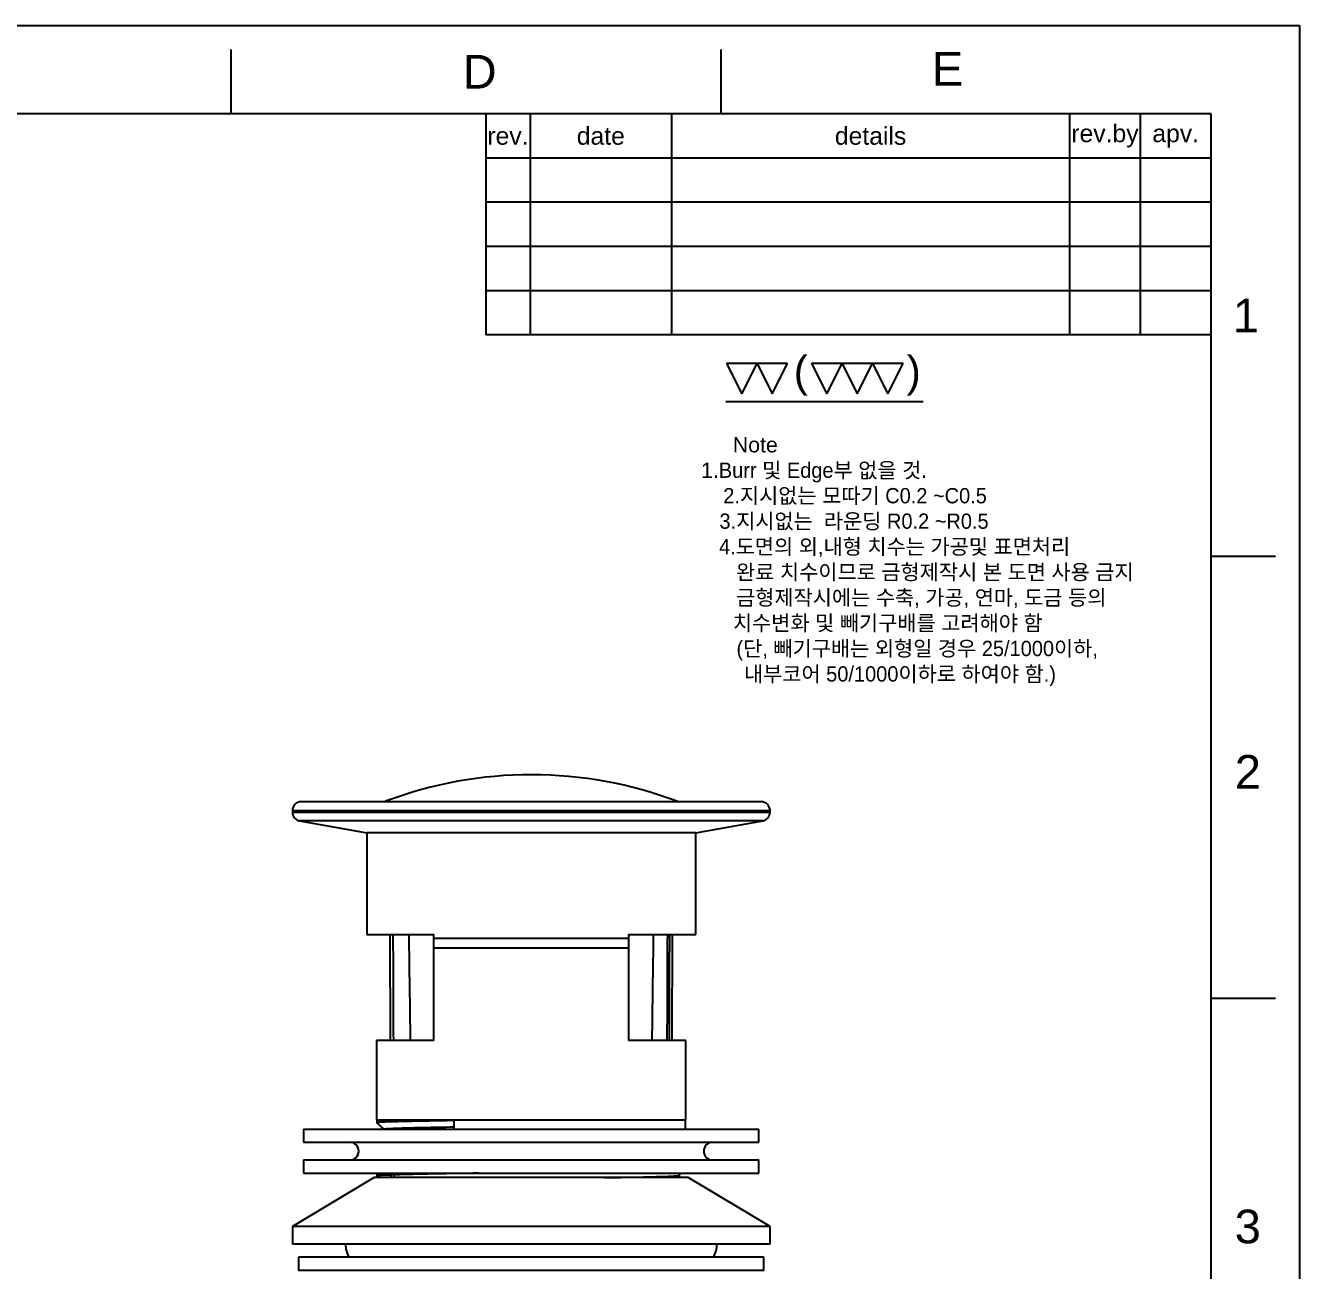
# Model space of a CAD drawing. Header units: millimetres. Extents: x 3306 to 3603, y 698 to 1118.
# Drawn here: x 3459.2 to 3603.3, y 977.7 to 1118.5 of the extents above; entities that cross this region are included whole.
import ezdxf

# ---------------------------------------------------------------- set-up
doc = ezdxf.new("R2010")
doc.units = ezdxf.units.MM
doc.layers.add('FORM2', color=7, linetype='Continuous')
doc.layers.add('TEXT', color=2, linetype='Continuous')
doc.styles.get("Standard").update_dxf_attribs({"font": 'arial.ttf'})

msp = doc.modelspace()

# ---------------------------------------------------------------- linework, layer by layer
at = {"lineweight": 25}
for p, q in [((3489.41, 1029.7), (3489.41, 1029.54)), ((3489.41, 1029.7), (3543.41, 1029.7)), ((3489.41, 1029.54), (3543.41, 1029.54)), ((3490.23, 1028.55), (3497.81, 1027.2)), ((3535.01, 1027.2), (3542.58, 1028.55)), ((3543.41, 1029.54), (3543.41, 1029.7)), ((3497.81, 1027.2), (3497.81, 1015.7)), ((3535.01, 1027.2), (3497.81, 1027.2)), ((3535.01, 1015.7), (3535.01, 1027.2)), ((3497.81, 1015.7), (3505.41, 1015.7)), ((3500.42, 1015.7), (3500.47, 1003.7)), ((3505.41, 1015.3), (3505.41, 1015.7)), ((3527.41, 1015.7), (3527.41, 1015.3)), ((3527.41, 1015.7), (3535.01, 1015.7)), ((3532.34, 1003.7), (3532.39, 1015.7)), ((3505.41, 1015.3), (3527.41, 1015.3)), ((3505.41, 1003.7), (3505.41, 1014.2)), ((3505.41, 1014.2), (3527.41, 1014.2)), ((3527.41, 1014.2), (3527.41, 1003.7)), ((3498.91, 1003.7), (3498.91, 994.7)), ((3505.41, 1003.7), (3498.91, 1003.7)), ((3533.91, 1003.7), (3527.41, 1003.7)), ((3533.91, 994.7), (3533.91, 1003.7)), ((3533.91, 994.7), (3498.91, 994.7)), ((3498.96, 994.7), (3498.96, 994.41)), ((3533.86, 993.7), (3533.86, 994.7)), ((3490.66, 993.7), (3490.66, 992.2)), ((3490.66, 993.7), (3542.16, 993.7)), ((3542.16, 992.2), (3542.16, 993.7)), ((3490.66, 992.2), (3542.16, 992.2)), ((3490.66, 990.2), (3490.66, 988.7)), ((3490.66, 990.2), (3542.16, 990.2)), ((3542.16, 988.7), (3542.16, 990.2)), ((3498.66, 988.2), (3489.41, 982.69)), ((3490.66, 988.7), (3542.16, 988.7)), ((3534.16, 988.2), (3498.66, 988.2)), ((3498.96, 988.49), (3498.96, 988.41)), ((3500.54, 988.7), (3500.54, 988.2)), ((3543.41, 982.69), (3534.16, 988.2)), ((3489.41, 982.69), (3489.41, 980.69)), ((3543.41, 982.69), (3489.41, 982.69)), ((3543.41, 980.69), (3543.41, 982.69)), ((3543.41, 980.69), (3489.41, 980.69)), ((3490.11, 979.2), (3490.11, 977.7)), ((3542.71, 979.2), (3490.11, 979.2)), ((3542.71, 977.7), (3542.71, 979.2)), ((3542.71, 977.7), (3490.11, 977.7))]:
    msp.add_line(p, q, dxfattribs=at)
for centre, radius, start, end in [((3516.41, 987), 46.76, 69.2281, 110.6124), ((3490.41, 1029.7), 1, 90, 180), ((3542.41, 1029.7), 1, 0, 90), ((3490.41, 1029.54), 1, 180, 259.8753), ((3542.41, 1029.54), 1, 280.1247, 0), ((3495.91, 991.2), 1, 270, 90), ((3536.91, 991.2), 1, 90, 270), ((3498.41, 980.7), 3, 180.1192, 210.0004), ((3534.41, 980.7), 3, 329.9996, 359.8808)]:
    msp.add_arc(centre, radius, start, end, dxfattribs=at)
for points, knots in [([(3542.41, 1030.7), (3542.41, 1030.7), (3542.37, 1030.7), (3542.2, 1030.7), (3542.07, 1030.7), (3541.74, 1030.7), (3541.53, 1030.7), (3541.04, 1030.7), (3540.75, 1030.7), (3540.1, 1030.7), (3539.74, 1030.7), (3538.94, 1030.7), (3538.5, 1030.7), (3537.55, 1030.7), (3537.05, 1030.7), (3535.97, 1030.7), (3535.39, 1030.7), (3534.19, 1030.7), (3533.56, 1030.7), (3532.24, 1030.7), (3531.56, 1030.7), (3530.14, 1030.7), (3529.41, 1030.7), (3527.91, 1030.7), (3527.14, 1030.7), (3525.57, 1030.7), (3524.77, 1030.7), (3523.14, 1030.7), (3522.31, 1030.7), (3520.65, 1030.7), (3519.8, 1030.7), (3518.11, 1030.7), (3517.26, 1030.7), (3515.56, 1030.7), (3514.71, 1030.7), (3513.01, 1030.7), (3512.17, 1030.7), (3510.5, 1030.7), (3509.67, 1030.7), (3508.05, 1030.7), (3507.24, 1030.7), (3505.67, 1030.7), (3504.9, 1030.7), (3503.4, 1030.7), (3502.67, 1030.7), (3501.26, 1030.7), (3500.57, 1030.7), (3499.26, 1030.7), (3498.62, 1030.7), (3497.42, 1030.7), (3496.85, 1030.7), (3495.77, 1030.7), (3495.26, 1030.7), (3494.32, 1030.7), (3493.88, 1030.7), (3493.08, 1030.7), (3492.71, 1030.7), (3492.06, 1030.7), (3491.77, 1030.7), (3491.28, 1030.7), (3491.07, 1030.7), (3490.74, 1030.7), (3490.62, 1030.7), (3490.45, 1030.7), (3490.41, 1030.7), (3490.41, 1030.7)], [0, 0, 0, 0, 0.03125, 0.03125, 0.0625, 0.0625, 0.09375, 0.09375, 0.125, 0.125, 0.15625, 0.15625, 0.1875, 0.1875, 0.21875, 0.21875, 0.25, 0.25, 0.28125, 0.28125, 0.3125, 0.3125, 0.34375, 0.34375, 0.375, 0.375, 0.40625, 0.40625, 0.4375, 0.4375, 0.46875, 0.46875, 0.5, 0.5, 0.53125, 0.53125, 0.5625, 0.5625, 0.59375, 0.59375, 0.625, 0.625, 0.65625, 0.65625, 0.6875, 0.6875, 0.71875, 0.71875, 0.75, 0.75, 0.78125, 0.78125, 0.8125, 0.8125, 0.84375, 0.84375, 0.875, 0.875, 0.90625, 0.90625, 0.9375, 0.9375, 0.96875, 0.96875, 1, 1, 1, 1]), ([(3542.58, 1028.55), (3542.58, 1028.55), (3542.54, 1028.55), (3542.37, 1028.55), (3542.25, 1028.55), (3541.91, 1028.55), (3541.7, 1028.55), (3541.21, 1028.55), (3540.92, 1028.55), (3540.26, 1028.55), (3539.9, 1028.55), (3539.09, 1028.55), (3538.65, 1028.55), (3537.7, 1028.55), (3537.19, 1028.55), (3536.1, 1028.55), (3535.52, 1028.55), (3534.31, 1028.55), (3533.68, 1028.55), (3532.35, 1028.55), (3531.66, 1028.55), (3530.24, 1028.55), (3529.5, 1028.55), (3527.99, 1028.55), (3527.22, 1028.55), (3525.63, 1028.55), (3524.83, 1028.55), (3523.19, 1028.55), (3522.35, 1028.55), (3520.67, 1028.55), (3519.83, 1028.55), (3518.12, 1028.55), (3517.26, 1028.55), (3515.55, 1028.55), (3514.69, 1028.55), (3512.99, 1028.55), (3512.14, 1028.55), (3510.46, 1028.55), (3509.63, 1028.55), (3507.99, 1028.55), (3507.18, 1028.55), (3505.6, 1028.55), (3504.82, 1028.55), (3503.31, 1028.55), (3502.58, 1028.55), (3501.15, 1028.55), (3500.46, 1028.55), (3499.14, 1028.55), (3498.5, 1028.55), (3497.29, 1028.55), (3496.72, 1028.55), (3495.63, 1028.55), (3495.12, 1028.55), (3494.17, 1028.55), (3493.73, 1028.55), (3492.92, 1028.55), (3492.55, 1028.55), (3491.9, 1028.55), (3491.61, 1028.55), (3491.11, 1028.55), (3490.9, 1028.55), (3490.57, 1028.55), (3490.44, 1028.55), (3490.27, 1028.55), (3490.23, 1028.55), (3490.23, 1028.55)], [0, 0, 0, 0, 0.03125, 0.03125, 0.0625, 0.0625, 0.09375, 0.09375, 0.125, 0.125, 0.15625, 0.15625, 0.1875, 0.1875, 0.21875, 0.21875, 0.25, 0.25, 0.28125, 0.28125, 0.3125, 0.3125, 0.34375, 0.34375, 0.375, 0.375, 0.40625, 0.40625, 0.4375, 0.4375, 0.46875, 0.46875, 0.5, 0.5, 0.53125, 0.53125, 0.5625, 0.5625, 0.59375, 0.59375, 0.625, 0.625, 0.65625, 0.65625, 0.6875, 0.6875, 0.71875, 0.71875, 0.75, 0.75, 0.78125, 0.78125, 0.8125, 0.8125, 0.84375, 0.84375, 0.875, 0.875, 0.90625, 0.90625, 0.9375, 0.9375, 0.96875, 0.96875, 1, 1, 1, 1]), ([(3532.04, 1015.7), (3532.04, 1015.18), (3532.03, 1014.67), (3532.02, 1012.02), (3532.01, 1009.89), (3532, 1006.4), (3531.99, 1005.05), (3531.99, 1003.7)], [0, 0, 0, 0, 0.128516, 0.128516, 0.661834, 0.661834, 1, 1, 1, 1]), ([(3507.68, 994.66), (3507.31, 994.65), (3506.59, 994.64), (3505.91, 994.63), (3505.41, 994.62), (3505.16, 994.61), (3504.92, 994.61), (3504.76, 994.6), (3504.68, 994.6), (3504.29, 994.59), (3503.99, 994.59), (3503.41, 994.58), (3502.86, 994.57), (3502.35, 994.55), (3501.87, 994.54), (3501.64, 994.54), (3501.31, 994.53), (3501.21, 994.53), (3501, 994.52), (3500.9, 994.52), (3500.62, 994.51), (3500.44, 994.51), (3500.12, 994.5), (3499.83, 994.49), (3499.59, 994.48), (3499.39, 994.47), (3499.3, 994.46), (3499.2, 994.45), (3499.19, 994.45), (3499.15, 994.45), (3499.14, 994.45), (3499.09, 994.44), (3499.07, 994.44), (3499, 994.43), (3498.96, 994.42), (3498.96, 994.41), (3498.96, 994.4)], [0, 0, 0, 0, 0.068231, 0.136463, 0.136463, 0.170579, 0.187636, 0.187636, 0.204694, 0.204694, 0.272926, 0.272926, 0.341157, 0.409389, 0.409389, 0.47762, 0.47762, 0.511736, 0.511736, 0.545852, 0.545852, 0.614083, 0.614083, 0.682314, 0.750546, 0.750546, 0.818777, 0.818777, 0.835835, 0.835835, 0.852893, 0.852893, 0.887009, 0.887009, 0.95524, 1, 1, 1, 1]), ([(3499.76, 993.7), (3499.81, 993.74), (3500.8, 993.8), (3504.03, 993.88), (3506.42, 993.92), (3507.65, 993.94)], [0, 0, 0, 0, 0.450116, 0.740139, 1, 1, 1, 1]), ([(3498.96, 988.49), (3498.96, 988.49), (3498.97, 988.5), (3499, 988.5), (3499.02, 988.51), (3499.05, 988.51), (3499.08, 988.52), (3499.09, 988.52), (3499.16, 988.53), (3499.22, 988.53), (3499.39, 988.54), (3499.58, 988.55), (3499.94, 988.57), (3500.24, 988.58), (3500.49, 988.59), (3500.57, 988.59), (3500.71, 988.6), (3500.75, 988.6), (3500.84, 988.6), (3500.89, 988.6), (3501.13, 988.61), (3501.33, 988.62), (3501.76, 988.63), (3502.21, 988.64), (3502.71, 988.65), (3503.23, 988.66), (3503.5, 988.67), (3503.85, 988.67), (3503.96, 988.68), (3504.07, 988.68), (3504.14, 988.68), (3504.18, 988.68), (3504.36, 988.68), (3504.51, 988.69), (3504.88, 988.69), (3505.09, 988.69), (3505.31, 988.7)], [0, 0, 0, 0, 0.050649, 0.050649, 0.091234, 0.111526, 0.111526, 0.131818, 0.131818, 0.212987, 0.212987, 0.294156, 0.375325, 0.456494, 0.456494, 0.497078, 0.497078, 0.51737, 0.51737, 0.537662, 0.537662, 0.618831, 0.618831, 0.7, 0.781169, 0.781169, 0.862338, 0.862338, 0.88263, 0.892776, 0.892776, 0.902922, 0.902922, 0.943506, 0.943506, 1, 1, 1, 1]), ([(3510.45, 988.7), (3510.34, 988.7), (3510.22, 988.69), (3509.91, 988.69), (3509.72, 988.69), (3509.42, 988.68), (3509.33, 988.68), (3509.13, 988.68), (3509.03, 988.68), (3508.55, 988.67), (3508.18, 988.67), (3507.45, 988.66), (3506.73, 988.65), (3506.05, 988.64), (3505.38, 988.63), (3505.06, 988.62), (3504.66, 988.61), (3504.58, 988.61), (3504.47, 988.61), (3504.43, 988.61), (3504.35, 988.6), (3504.31, 988.6), (3504.12, 988.6), (3503.97, 988.6), (3503.53, 988.59), (3502.97, 988.57), (3502.46, 988.56), (3501.97, 988.55), (3501.73, 988.54), (3501.4, 988.53), (3501.24, 988.53), (3501.06, 988.52), (3500.99, 988.52), (3500.94, 988.52), (3500.92, 988.52), (3500.7, 988.51), (3500.52, 988.5), (3500.19, 988.49), (3500.04, 988.49), (3499.76, 988.48), (3499.64, 988.47), (3499.43, 988.46), (3499.33, 988.45), (3499.22, 988.44), (3499.18, 988.44), (3499.13, 988.44), (3499.12, 988.44), (3499.09, 988.43), (3499.08, 988.43), (3499.02, 988.43), (3498.99, 988.42), (3498.96, 988.41), (3498.96, 988.41), (3498.96, 988.41)], [0, 0, 0, 0, 0.017078, 0.017078, 0.046727, 0.046727, 0.061551, 0.061551, 0.076376, 0.076376, 0.135674, 0.135674, 0.194972, 0.254269, 0.254269, 0.313567, 0.313567, 0.328392, 0.328392, 0.335804, 0.335804, 0.343216, 0.343216, 0.372865, 0.372865, 0.432163, 0.491461, 0.491461, 0.550759, 0.550759, 0.580408, 0.595232, 0.602645, 0.602645, 0.610057, 0.610057, 0.669355, 0.669355, 0.728653, 0.728653, 0.787951, 0.787951, 0.847249, 0.847249, 0.876898, 0.876898, 0.891722, 0.891722, 0.906546, 0.906546, 0.965844, 0.965844, 1, 1, 1, 1]), ([(3524.7, 988.2), (3526.01, 988.22), (3528.51, 988.26), (3531.33, 988.33), (3532.76, 988.39), (3533.04, 988.43), (3533.05, 988.44)], [0, 0, 0, 0, 0.263514, 0.545045, 0.826577, 1, 1, 1, 1])]:
    msp.add_open_spline(points, degree=3, knots=knots, dxfattribs=at)
for points, degree in [([(3500.86, 1003.7), (3500.85, 1007.7), (3500.83, 1011.7), (3500.81, 1015.7)], 3), ([(3502.77, 1003.7), (3502.71, 1007.7), (3502.66, 1011.7), (3502.6, 1015.7)], 3), ([(3530.21, 1015.7), (3530.16, 1011.7), (3530.1, 1007.7), (3530.05, 1003.7)], 3), ([(3531.79, 1003.7), (3531.81, 1007.7), (3531.83, 1011.7), (3531.84, 1015.7)], 3), ([(3505.41, 1014.2), (3505.41, 1014.56), (3505.41, 1014.93), (3505.41, 1015.3)], 3), ([(3527.41, 1015.3), (3527.41, 1014.93), (3527.41, 1014.56), (3527.41, 1014.2)], 3), ([(3498.93, 994.43), (3499.35, 994.06), (3499.76, 993.7)], 2), ([(3507.68, 994.66), (3507.68, 994.34), (3507.68, 994.02), (3507.68, 993.7)], 3), ([(3498.93, 988.43), (3499.06, 988.31), (3499.19, 988.2)], 2), ([(3499.2, 988.7), (3499.07, 988.59), (3498.95, 988.48)], 2), ([(3500.93, 988.2), (3500.93, 988.37), (3500.93, 988.53), (3500.93, 988.7)], 3), ([(3533.05, 988.44), (3533.2, 988.57), (3533.34, 988.7)], 2), ([(3533.34, 988.2), (3533.2, 988.32), (3533.06, 988.45)], 2)]:
    msp.add_open_spline(points, degree=degree, dxfattribs=at)
at = {"layer": 'FORM2', "linetype": 'Continuous'}
for p, q in [((3306.28, 1118.49), (3603.28, 1118.49)), ((3603.28, 1118.49), (3603.28, 698.49)), ((3482.48, 1108.49), (3482.48, 1115.76)), ((3537.88, 1108.49), (3537.88, 1115.76)), ((3593.28, 1108.49), (3316.28, 1108.49)), ((3511.28, 1108.49), (3511.28, 1083.49)), ((3516.28, 1108.49), (3516.28, 1083.49)), ((3532.28, 1108.49), (3532.28, 1083.49)), ((3577.28, 1108.49), (3577.28, 1083.49)), ((3585.28, 1108.49), (3585.28, 1083.49)), ((3593.28, 708.49), (3593.28, 1108.49)), ((3593.28, 1103.49), (3511.28, 1103.49)), ((3593.28, 1098.49), (3511.28, 1098.49)), ((3593.28, 1093.49), (3511.28, 1093.49)), ((3593.28, 1088.49), (3511.28, 1088.49)), ((3593.28, 1083.49), (3511.28, 1083.49)), ((3593.28, 1058.49), (3600.55, 1058.49)), ((3593.28, 1008.49), (3600.55, 1008.49))]:
    msp.add_line(p, q, dxfattribs=at)
at = {"layer": 'TEXT'}
for p, q in [((3541.94, 1080.28), (3538.48, 1080.28)), ((3538.48, 1080.28), (3540.21, 1076.82)), ((3540.21, 1076.82), (3541.94, 1080.28)), ((3545.39, 1080.28), (3541.94, 1080.28)), ((3541.94, 1080.28), (3543.66, 1076.82)), ((3543.66, 1076.82), (3545.39, 1080.28)), ((3551.55, 1080.28), (3548.09, 1080.28)), ((3548.09, 1080.28), (3549.82, 1076.82)), ((3549.82, 1076.82), (3551.55, 1080.28)), ((3555, 1080.28), (3551.55, 1080.28)), ((3551.55, 1080.28), (3553.27, 1076.82)), ((3553.27, 1076.82), (3555, 1080.28)), ((3558.46, 1080.28), (3555, 1080.28)), ((3555, 1080.28), (3556.73, 1076.82)), ((3556.73, 1076.82), (3558.46, 1080.28)), ((3538.42, 1075.98), (3560.72, 1075.98))]:
    msp.add_line(p, q, dxfattribs=at)

# ---------------------------------------------------------------- texts
at = {"layer": 'FORM2', "linetype": 'Continuous', "attachment_point": 5}
for s, width, gutter_width, insert, char_height in [('D', 2.5, 3.12, (3510.58, 1113.26), 3.81), ('E', 2.5, 3.12, (3563.48, 1113.58), 3.81), ('rev.', 2.5, 6.25, (3513.78, 1105.99), 2), ('date', 8, 6.25, (3524.28, 1105.99), 2), ('details', 22.5, 6.25, (3554.78, 1105.99), 2), ('rev.by', 4, 6.25, (3581.28, 1105.99), 2), ('apv.', 4, 6.25, (3589.28, 1105.99), 2), ('1', 12.5, 3.12, (3597.2, 1085.69), 3.81), ('2', 12.5, 3.12, (3597.44, 1034.09), 3.81), ('3', 12.5, 3.12, (3597.43, 982.65), 3.81)]:
    msp.add_mtext_dynamic_manual_height_columns(s, width=width, gutter_width=gutter_width, heights=[0], dxfattribs=dict(at, insert=insert, char_height=char_height))
at = {"layer": 'TEXT', "char_height": 3.45, "attachment_point": 5}
for s, insert in [('(', (3546.89, 1078.89)), (')', (3559.66, 1078.89))]:
    msp.add_mtext(s, dxfattribs=dict(at, insert=insert))
at = {"layer": 'TEXT', "insert": (3532.93, 1071.94), "char_height": 1.7273, "attachment_point": 1}
msp.add_mtext_dynamic_manual_height_columns('{\\W9.3512; }Note\\P    1.{\\fGulim|b0|i0|c129|p50;Burr 및 Edge부 없을 것.\\P{\\W8.2709; }2.지시없는 모따기 C0.2 ~C0.5\\P{\\W7.5891; }3.지시없는  라운딩 R0.2 ~R0.5\\P{\\W7.5154; }4.도면의 외,내형 치수는 가공및 표면처리\\P{\\W4.58511; }      완료 치수이므로 금형제작시 본 도면 사용 금지\\P{\\W8.58218; }  금형제작시에는 수축, 가공, 연마, 도금 등의\\P          치수변화 및 빼기구배를 고려해야 함\\P{\\W9.65842; } (단, 빼기구배는 외형일 경우 25/1000이하,\\P            내부코어 50/1000이하로 하여야 함.)}', width=59.534, gutter_width=9, heights=[0], dxfattribs=at)

doc.saveas('drawing.dxf')
